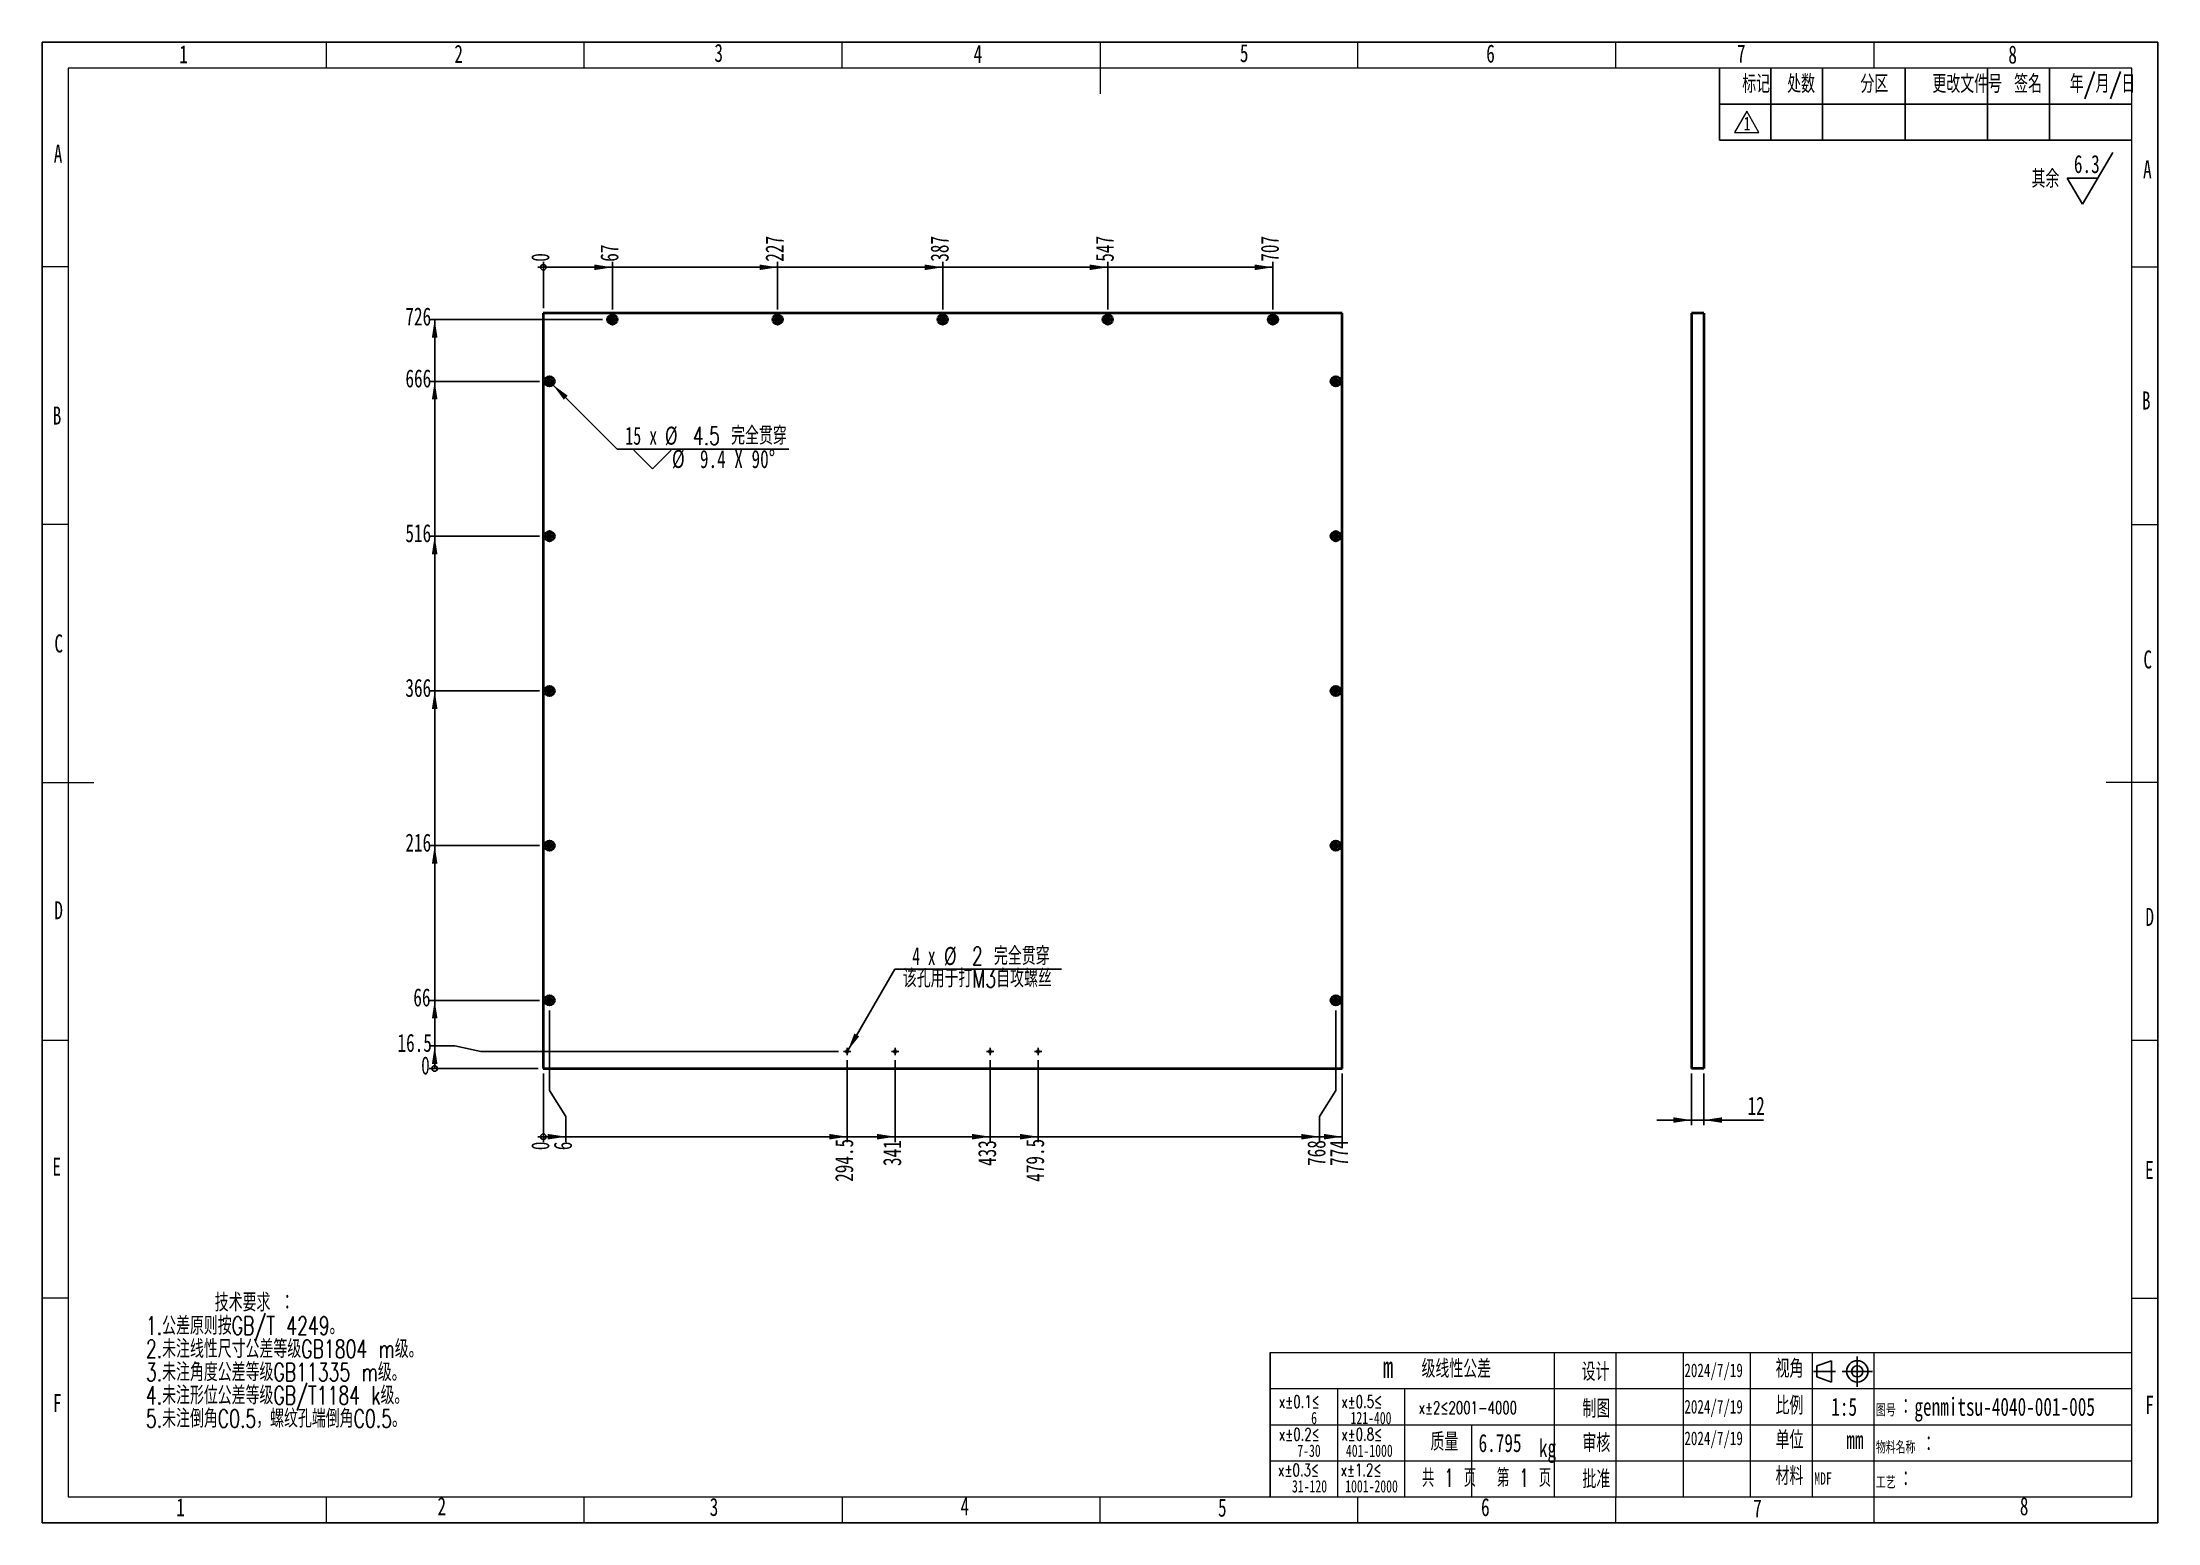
# Model space of a CAD drawing. Header units: millimetres. Extents: x 5 to 415, y 5 to 292.
import ezdxf

# ---------------------------------------------------------------- set-up
doc = ezdxf.new("R2010")
doc.units = ezdxf.units.MM
doc.layers.add('图框', color=7, linetype='Continuous')
doc.layers.add('细实线层', color=7, linetype='Continuous')
doc.styles.add('SLDTEXTSTYLE0', font='TXT', dxfattribs={"width": 0.7, "bigfont": 'bigfont'})
doc.styles.add('SLDTEXTSTYLE1', font='TXT', dxfattribs={"width": 0.7})
doc.styles.add('SLDTEXTSTYLE2', font='TXT', dxfattribs={"width": 0.62, "bigfont": 'bigfont'})
doc.styles.add('SLDTEXTSTYLE3', font='TXT', dxfattribs={"width": 0.65})
doc.styles.add('SLDTEXTSTYLE4', font='TXT', dxfattribs={"width": 0.633333})
doc.dimstyles.new('SLDDIMSTYLE0', dxfattribs={"dimtxt": 3.5, "dimasz": 0.358974, "dimexe": 0, "dimexo": 0.0625, "dimgap": 0.875, "dimtad": 0, "dimtih": 1, "dimtoh": 1, "dimdec": 0, "dimlfac": 5, "dimrnd": 1e-09, "dimdsep": 46, "dimtxsty": 'SLDTEXTSTYLE1', "dimblk1": 'ORIGIN', "dimblk2": 'ORIGIN', "dimsah": 1, "dimcen": 0.09, "dimadec": 0, "dimazin": 2, "dimtfac": 1, "dimtdec": 0, "dimtofl": 0, "dimtmove": 0, "dimatfit": 3, "dimldrblk": 'ORIGIN', "dimfxl": 0, "dimfrac": 2, "dimtolj": 1, "dimtzin": 12, "dimarcsym": 0})
doc.dimstyles.new('SLDDIMSTYLE1', dxfattribs={"dimtxt": 3.5, "dimasz": 3.5, "dimexe": 0, "dimexo": 0.0625, "dimgap": 0.875, "dimtad": 0, "dimtih": 1, "dimtoh": 1, "dimlfac": 5, "dimrnd": 1e-09, "dimzin": 12, "dimdsep": 46, "dimtxsty": 'SLDTEXTSTYLE1', "dimsah": 1, "dimcen": 0.09, "dimadec": 0, "dimazin": 3, "dimtfac": 1, "dimtofl": 0, "dimtmove": 0, "dimatfit": 3, "dimfxl": 0, "dimfrac": 2, "dimtolj": 1, "dimtzin": 12, "dimarcsym": 0})
doc.dimstyles.new('SLDDIMSTYLE2', dxfattribs={"dimtxt": 3.5, "dimasz": 3.5, "dimexe": 0, "dimexo": 0.0625, "dimgap": 0.875, "dimtad": 0, "dimtih": 1, "dimtoh": 1, "dimdec": 1, "dimlfac": 5, "dimrnd": 1e-09, "dimzin": 12, "dimdsep": 46, "dimtxsty": 'SLDTEXTSTYLE1', "dimblk1": 'NONE', "dimsah": 1, "dimcen": 0, "dimadec": 0, "dimazin": 3, "dimtfac": 1, "dimtmove": 0, "dimatfit": 3, "dimldrblk": 'NONE', "dimfxl": 0, "dimfrac": 2, "dimtolj": 1, "dimtzin": 12, "dimarcsym": 0})
doc.dimstyles.new('SLDDIMSTYLE3', dxfattribs={"dimtxt": 3.5, "dimasz": 3.5, "dimexe": 0, "dimexo": 0.0625, "dimgap": 0.875, "dimtad": 0, "dimtih": 1, "dimtoh": 1, "dimdec": 6, "dimlfac": 5, "dimrnd": 1e-09, "dimzin": 12, "dimdsep": 46, "dimtxsty": 'SLDTEXTSTYLE1', "dimblk1": 'NONE', "dimsah": 1, "dimcen": 0, "dimadec": 0, "dimazin": 3, "dimtfac": 1, "dimtmove": 0, "dimatfit": 3, "dimldrblk": 'NONE', "dimfxl": 0, "dimfrac": 2, "dimtolj": 1, "dimtzin": 12, "dimarcsym": 0})
doc.dimstyles.new('SLDDIMSTYLE4', dxfattribs={"dimtxt": 3.5, "dimasz": 3.5, "dimexe": 0, "dimexo": 0.0625, "dimgap": 0.875, "dimtad": 2, "dimlfac": 5, "dimrnd": 1e-09, "dimzin": 12, "dimdsep": 46, "dimtxsty": 'SLDTEXTSTYLE1', "dimsah": 1, "dimcen": 0.09, "dimadec": 0, "dimazin": 3, "dimtfac": 1, "dimtmove": 0, "dimatfit": 0, "dimfxl": 0, "dimfrac": 2, "dimtolj": 1, "dimtzin": 12, "dimarcsym": 0})

# ---------------------------------------------------------------- blocks, each defined once
blk = doc.blocks.new('块3')
at = {"color": 7, "linetype": 'Continuous', "lineweight": 18}
for p, q in [((212.27, 191.34), (209.89, 187.21)), ((214.65, 187.21), (212.27, 191.34)), ((209.89, 187.21), (214.65, 187.21))]:
    blk.add_line(p, q, dxfattribs=at)
blk = doc.blocks.new('SW_SFSYMBOL_0')
at = {"layer": '图框', "color": 0}
for p, q in [((1.65, -5), (7.55, 5)), ((1.65, -5), (-1.3, 0)), ((4.6, 0), (-1.3, 0))]:
    blk.add_line(p, q, dxfattribs=at)
at = {"layer": '图框', "color": 0, "insert": (0, 4.51), "char_height": 3.5, "attachment_point": 1, "style": 'SLDTEXTSTYLE1'}
blk.add_mtext('6.3', dxfattribs=at)
blk = doc.blocks.new('_Origin')
at = {"color": 0, "linetype": 'ByBlock', "lineweight": -2}
blk.add_line((0, 0), (-1, 0), dxfattribs=at)
blk.add_circle((0, 0), 0.5, dxfattribs=at)
blk = doc.blocks.new('_D')
at = {"layer": '图框'}
for p, q in [((102.11, 88.76), (102.11, 92.06)), ((102.11, 83.76), (102.11, 88.76)), ((102.11, 83.76), (102.11, 78.76))]:
    blk.add_line(p, q, dxfattribs=at)
at = {"layer": '图框', "xscale": 1.076923076923077, "yscale": 1.076923076923077}
blk.add_blockref('_Origin', (102.11, 79.83), dxfattribs=at)
at = {"layer": '图框', "insert": (99.76, 77.22), "char_height": 3.5, "attachment_point": 1, "rotation": 90, "style": 'SLDTEXTSTYLE1'}
blk.add_mtext('0', dxfattribs=at)
blk = doc.blocks.new('_D_1')
at = {"layer": '图框'}
for p, q in [((103.31, 88.76), (103.31, 104.31)), ((106.48, 83.76), (103.31, 88.76)), ((106.48, 83.76), (106.48, 78.76)), ((102.11, 79.83), (106.48, 79.83))]:
    blk.add_line(p, q, dxfattribs=at)
blk.add_solid([(106.48, 79.83), (102.98, 80.37), (102.98, 79.29)], dxfattribs=at)
at = {"layer": '图框', "insert": (104.14, 77.22), "char_height": 3.5, "attachment_point": 1, "rotation": 90, "style": 'SLDTEXTSTYLE1'}
blk.add_mtext('6', dxfattribs=at)
blk = doc.blocks.new('_D_2')
at = {"layer": '图框'}
for p, q in [((161.01, 94.66), (161.01, 78.76)), ((106.48, 79.83), (161.01, 79.83))]:
    blk.add_line(p, q, dxfattribs=at)
blk.add_solid([(161.01, 79.83), (157.51, 80.37), (157.51, 79.29)], dxfattribs=at)
at = {"layer": '图框', "insert": (158.66, 71.08), "char_height": 3.5, "attachment_point": 1, "rotation": 90, "style": 'SLDTEXTSTYLE1'}
blk.add_mtext('294.5', dxfattribs=at)
blk = doc.blocks.new('_D_3')
at = {"layer": '图框'}
for p, q in [((170.31, 94.66), (170.31, 78.76)), ((161.01, 79.83), (170.31, 79.83))]:
    blk.add_line(p, q, dxfattribs=at)
blk.add_solid([(170.31, 79.83), (166.81, 80.37), (166.81, 79.29)], dxfattribs=at)
at = {"layer": '图框', "insert": (167.96, 74.15), "char_height": 3.5, "attachment_point": 1, "rotation": 90, "style": 'SLDTEXTSTYLE1'}
blk.add_mtext('341', dxfattribs=at)
blk = doc.blocks.new('_D_4')
at = {"layer": '图框'}
for p, q in [((188.71, 94.66), (188.71, 78.76)), ((170.31, 79.83), (188.71, 79.83))]:
    blk.add_line(p, q, dxfattribs=at)
blk.add_solid([(188.71, 79.83), (185.21, 80.37), (185.21, 79.29)], dxfattribs=at)
at = {"layer": '图框', "insert": (186.36, 74.15), "char_height": 3.5, "attachment_point": 1, "rotation": 90, "style": 'SLDTEXTSTYLE1'}
blk.add_mtext('433', dxfattribs=at)
blk = doc.blocks.new('_D_5')
at = {"layer": '图框'}
for p, q in [((198.01, 94.66), (198.01, 78.76)), ((188.71, 79.83), (198.01, 79.83))]:
    blk.add_line(p, q, dxfattribs=at)
blk.add_solid([(198.01, 79.83), (194.51, 80.37), (194.51, 79.29)], dxfattribs=at)
at = {"layer": '图框', "insert": (195.66, 71.09), "char_height": 3.5, "attachment_point": 1, "rotation": 90, "style": 'SLDTEXTSTYLE1'}
blk.add_mtext('479.5', dxfattribs=at)
blk = doc.blocks.new('_D_6')
at = {"layer": '图框'}
for p, q in [((255.71, 88.76), (255.71, 104.31)), ((252.53, 83.76), (255.71, 88.76)), ((252.53, 83.76), (252.53, 78.76)), ((198.01, 79.83), (252.53, 79.83))]:
    blk.add_line(p, q, dxfattribs=at)
blk.add_solid([(252.53, 79.83), (249.03, 80.37), (249.03, 79.29)], dxfattribs=at)
at = {"layer": '图框', "insert": (250.19, 74.16), "char_height": 3.5, "attachment_point": 1, "rotation": 90, "style": 'SLDTEXTSTYLE1'}
blk.add_mtext('768', dxfattribs=at)
blk = doc.blocks.new('_D_7')
at = {"layer": '图框'}
for p, q in [((256.91, 92.06), (256.91, 78.76)), ((252.53, 79.83), (256.91, 79.83))]:
    blk.add_line(p, q, dxfattribs=at)
blk.add_solid([(256.91, 79.83), (253.41, 80.37), (253.41, 79.29)], dxfattribs=at)
at = {"layer": '图框', "insert": (254.56, 74.16), "char_height": 3.5, "attachment_point": 1, "rotation": 90, "style": 'SLDTEXTSTYLE1'}
blk.add_mtext('774', dxfattribs=at)
blk = doc.blocks.new('_D_8')
at = {"layer": '图框'}
blk.add_line((102.11, 240.46), (102.11, 249.46), dxfattribs=at)
at = {"layer": '图框', "xscale": 1.076923076923077, "yscale": 1.076923076923077}
blk.add_blockref('_Origin', (102.11, 248.38), dxfattribs=at)
at = {"layer": '图框', "insert": (99.76, 249.46), "char_height": 3.5, "attachment_point": 1, "rotation": 90, "style": 'SLDTEXTSTYLE1'}
blk.add_mtext('0', dxfattribs=at)
blk = doc.blocks.new('_D_9')
at = {"layer": '图框'}
for p, q in [((102.11, 248.38), (115.51, 248.38)), ((115.51, 240.21), (115.51, 249.46))]:
    blk.add_line(p, q, dxfattribs=at)
blk.add_solid([(115.51, 248.38), (112.01, 248.92), (112.01, 247.84)], dxfattribs=at)
at = {"layer": '图框', "insert": (113.16, 249.46), "char_height": 3.5, "attachment_point": 1, "rotation": 90, "style": 'SLDTEXTSTYLE1'}
blk.add_mtext('67', dxfattribs=at)
blk = doc.blocks.new('_D_10')
at = {"layer": '图框'}
for p, q in [((115.51, 248.38), (147.51, 248.38)), ((147.51, 240.21), (147.51, 249.46))]:
    blk.add_line(p, q, dxfattribs=at)
blk.add_solid([(147.51, 248.38), (144.01, 248.92), (144.01, 247.84)], dxfattribs=at)
at = {"layer": '图框', "insert": (145.16, 249.46), "char_height": 3.5, "attachment_point": 1, "rotation": 90, "style": 'SLDTEXTSTYLE1'}
blk.add_mtext('227', dxfattribs=at)
blk = doc.blocks.new('_D_11')
at = {"layer": '图框'}
for p, q in [((147.51, 248.38), (179.51, 248.38)), ((179.51, 240.21), (179.51, 249.46))]:
    blk.add_line(p, q, dxfattribs=at)
blk.add_solid([(179.51, 248.38), (176.01, 248.92), (176.01, 247.84)], dxfattribs=at)
at = {"layer": '图框', "insert": (177.16, 249.46), "char_height": 3.5, "attachment_point": 1, "rotation": 90, "style": 'SLDTEXTSTYLE1'}
blk.add_mtext('387', dxfattribs=at)
blk = doc.blocks.new('_D_12')
at = {"layer": '图框'}
for p, q in [((179.51, 248.38), (211.51, 248.38)), ((211.51, 240.21), (211.51, 249.46))]:
    blk.add_line(p, q, dxfattribs=at)
blk.add_solid([(211.51, 248.38), (208.01, 248.92), (208.01, 247.84)], dxfattribs=at)
at = {"layer": '图框', "insert": (209.16, 249.46), "char_height": 3.5, "attachment_point": 1, "rotation": 90, "style": 'SLDTEXTSTYLE1'}
blk.add_mtext('547', dxfattribs=at)
blk = doc.blocks.new('_D_13')
at = {"layer": '图框'}
for p, q in [((211.51, 248.38), (243.51, 248.38)), ((243.51, 240.21), (243.51, 249.46))]:
    blk.add_line(p, q, dxfattribs=at)
blk.add_solid([(243.51, 248.38), (240.01, 248.92), (240.01, 247.84)], dxfattribs=at)
at = {"layer": '图框', "insert": (241.16, 249.46), "char_height": 3.5, "attachment_point": 1, "rotation": 90, "style": 'SLDTEXTSTYLE1'}
blk.add_mtext('707', dxfattribs=at)
blk = doc.blocks.new('_D_14')
at = {"layer": '图框'}
for p, q in [((84.97, 93.06), (79.97, 93.06)), ((84.97, 93.06), (89.97, 93.06)), ((89.97, 93.06), (101.11, 93.06))]:
    blk.add_line(p, q, dxfattribs=at)
at = {"layer": '图框', "xscale": 1.076923076923077, "yscale": 1.076923076923077}
blk.add_blockref('_Origin', (81.05, 93.06), dxfattribs=at)
at = {"layer": '图框', "insert": (78.43, 95.4), "char_height": 3.5, "attachment_point": 1, "style": 'SLDTEXTSTYLE1'}
blk.add_mtext('0', dxfattribs=at)
blk = doc.blocks.new('_D_15')
at = {"layer": '图框'}
for p, q in [((84.97, 97.43), (79.97, 97.43)), ((81.05, 93.06), (81.05, 97.43)), ((84.97, 97.43), (89.97, 96.36)), ((89.97, 96.36), (159.31, 96.36))]:
    blk.add_line(p, q, dxfattribs=at)
blk.add_solid([(81.05, 97.43), (80.51, 93.93), (81.59, 93.93)], dxfattribs=at)
at = {"layer": '图框', "insert": (73.84, 99.78), "char_height": 3.5, "attachment_point": 1, "style": 'SLDTEXTSTYLE1'}
blk.add_mtext('16.5', dxfattribs=at)
blk = doc.blocks.new('_D_16')
at = {"layer": '图框'}
for p, q in [((101.36, 106.26), (79.97, 106.26)), ((81.05, 97.43), (81.05, 106.26))]:
    blk.add_line(p, q, dxfattribs=at)
blk.add_solid([(81.05, 106.26), (80.51, 102.76), (81.59, 102.76)], dxfattribs=at)
at = {"layer": '图框', "insert": (76.91, 108.6), "char_height": 3.5, "attachment_point": 1, "style": 'SLDTEXTSTYLE1'}
blk.add_mtext('66', dxfattribs=at)
blk = doc.blocks.new('_D_17')
at = {"layer": '图框'}
for p, q in [((101.36, 136.26), (79.97, 136.26)), ((81.05, 106.26), (81.05, 136.26))]:
    blk.add_line(p, q, dxfattribs=at)
blk.add_solid([(81.05, 136.26), (80.51, 132.76), (81.59, 132.76)], dxfattribs=at)
at = {"layer": '图框', "insert": (75.37, 138.6), "char_height": 3.5, "attachment_point": 1, "style": 'SLDTEXTSTYLE1'}
blk.add_mtext('216', dxfattribs=at)
blk = doc.blocks.new('_D_18')
at = {"layer": '图框'}
for p, q in [((101.36, 166.26), (79.97, 166.26)), ((81.05, 136.26), (81.05, 166.26))]:
    blk.add_line(p, q, dxfattribs=at)
blk.add_solid([(81.05, 166.26), (80.51, 162.76), (81.59, 162.76)], dxfattribs=at)
at = {"layer": '图框', "insert": (75.37, 168.6), "char_height": 3.5, "attachment_point": 1, "style": 'SLDTEXTSTYLE1'}
blk.add_mtext('366', dxfattribs=at)
blk = doc.blocks.new('_D_19')
at = {"layer": '图框'}
for p, q in [((101.36, 196.26), (79.97, 196.26)), ((81.05, 166.26), (81.05, 196.26))]:
    blk.add_line(p, q, dxfattribs=at)
blk.add_solid([(81.05, 196.26), (80.51, 192.76), (81.59, 192.76)], dxfattribs=at)
at = {"layer": '图框', "insert": (75.37, 198.6), "char_height": 3.5, "attachment_point": 1, "style": 'SLDTEXTSTYLE1'}
blk.add_mtext('516', dxfattribs=at)
blk = doc.blocks.new('_D_20')
at = {"layer": '图框'}
for p, q in [((101.36, 226.26), (79.97, 226.26)), ((81.05, 196.26), (81.05, 226.26))]:
    blk.add_line(p, q, dxfattribs=at)
blk.add_solid([(81.05, 226.26), (80.51, 222.76), (81.59, 222.76)], dxfattribs=at)
at = {"layer": '图框', "insert": (75.38, 228.6), "char_height": 3.5, "attachment_point": 1, "style": 'SLDTEXTSTYLE1'}
blk.add_mtext('666', dxfattribs=at)
blk = doc.blocks.new('_D_21')
at = {"layer": '图框'}
for p, q in [((113.56, 238.26), (79.97, 238.26)), ((81.05, 226.26), (81.05, 238.26))]:
    blk.add_line(p, q, dxfattribs=at)
blk.add_solid([(81.05, 238.26), (80.51, 234.76), (81.59, 234.76)], dxfattribs=at)
at = {"layer": '图框', "insert": (75.37, 240.6), "char_height": 3.5, "attachment_point": 1, "style": 'SLDTEXTSTYLE1'}
blk.add_mtext('726', dxfattribs=at)
blk = doc.blocks.new('SW_SYMBOL_HOLE_SINK')
at = {"layer": '图框', "color": 0}
for p, q in [((0, 875), (800, 75)), ((800, 75), (1600, 875))]:
    blk.add_line(p, q, dxfattribs=at)
blk = doc.blocks.new('_D_22')
at = {"layer": '图框'}
for p, q in [((102.64, 226.92), (103.97, 225.59)), ((103.97, 225.59), (116.4, 213.15)), ((116.4, 213.15), (149.68, 213.15))]:
    blk.add_line(p, q, dxfattribs=at)
blk.add_solid([(103.97, 225.59), (106.07, 222.73), (106.83, 223.5)], dxfattribs=at)
at = {"layer": '图框', "xscale": 0.004511737089201878, "yscale": 0.004511737089201878, "zscale": 0.004511737089201878}
blk.add_blockref('SW_SYMBOL_HOLE_SINK', (119.67, 208.97), dxfattribs=at)
at = {"layer": '图框', "char_height": 3.5, "attachment_point": 1}
for s, insert, style in [('15 x', (117.99, 217.48), 'SLDTEXTSTYLE3'), ('%%c', (125.66, 217.49), 'SLDTEXTSTYLE1'), ('4.5 完全贯穿', (131.08, 217.48), 'SLDTEXTSTYLE0'), ('%%c', (127.04, 212.98), 'SLDTEXTSTYLE1'), ('9.4 X 90°', (132.46, 212.96), 'SLDTEXTSTYLE1')]:
    blk.add_mtext(s, dxfattribs=dict(at, insert=insert, style=style))
blk = doc.blocks.new('_None')
blk = doc.blocks.new('_D_23')
at = {"layer": '图框'}
for p, q in [((161.11, 96.53), (170.21, 112.28)), ((170.21, 112.28), (202.52, 112.28)), ((160.91, 96.18), (161.11, 96.53))]:
    blk.add_line(p, q, dxfattribs=at)
blk.add_solid([(161.11, 96.53), (163.33, 99.29), (162.39, 99.83)], dxfattribs=at)
at = {"layer": '图框', "char_height": 3.5, "attachment_point": 1}
for s, insert, style in [('4 x', (173.61, 116.61), 'SLDTEXTSTYLE4'), ('%%c', (179.74, 116.62), 'SLDTEXTSTYLE1'), ('2 完全贯穿', (185.17, 116.61), 'SLDTEXTSTYLE0'), ('该孔用于打M3自攻螺丝', (171.79, 112.28), 'SLDTEXTSTYLE0')]:
    blk.add_mtext(s, dxfattribs=dict(at, insert=insert, style=style))
blk = doc.blocks.new('SW_CENTERMARKSYMBOL_0')
at = {"layer": '图框', "color": 0}
for p, q in [((-0.5, 0), (-0.95, 0)), ((0, 0), (-0.5, 0)), ((0, 0.5), (0, 0.95)), ((0, 0), (0, 0.5)), ((0, 0), (0, -0.5)), ((0, 0), (0.5, 0)), ((0.5, 0), (0.95, 0)), ((0, -0.5), (0, -0.95))]:
    blk.add_line(p, q, dxfattribs=at)
blk = doc.blocks.new('SW_CENTERMARKSYMBOL_1')
at = {"layer": '图框', "color": 0}
for p, q in [((-0.5, 0), (-0.95, 0)), ((0, 0), (-0.5, 0)), ((0, 0.5), (0, 0.95)), ((0, 0), (0, 0.5)), ((0, 0), (0, -0.5)), ((0, 0), (0.5, 0)), ((0.5, 0), (0.95, 0)), ((0, -0.5), (0, -0.95))]:
    blk.add_line(p, q, dxfattribs=at)
blk = doc.blocks.new('SW_CENTERMARKSYMBOL_2')
at = {"layer": '图框', "color": 0}
for p, q in [((-0.5, 0), (-0.95, 0)), ((0, 0), (-0.5, 0)), ((0, 0.5), (0, 0.95)), ((0, 0), (0, 0.5)), ((0, 0), (0, -0.5)), ((0, 0), (0.5, 0)), ((0.5, 0), (0.95, 0)), ((0, -0.5), (0, -0.95))]:
    blk.add_line(p, q, dxfattribs=at)
blk = doc.blocks.new('SW_CENTERMARKSYMBOL_3')
at = {"layer": '图框', "color": 0}
for p, q in [((-0.5, 0), (-0.95, 0)), ((0, 0), (-0.5, 0)), ((0, 0.5), (0, 0.95)), ((0, 0), (0, 0.5)), ((0, 0), (0, -0.5)), ((0, 0), (0.5, 0)), ((0.5, 0), (0.95, 0)), ((0, -0.5), (0, -0.95))]:
    blk.add_line(p, q, dxfattribs=at)
blk = doc.blocks.new('SW_CENTERMARKSYMBOL_4')
at = {"layer": '图框', "color": 0}
for p, q in [((-0.5, 0), (-0.95, 0)), ((0, 0), (-0.5, 0)), ((0, 0.5), (0, 0.95)), ((0, 0), (0, 0.5)), ((0, 0), (0, -0.5)), ((0, 0), (0.5, 0)), ((0.5, 0), (0.95, 0)), ((0, -0.5), (0, -0.95))]:
    blk.add_line(p, q, dxfattribs=at)
blk = doc.blocks.new('SW_CENTERMARKSYMBOL_5')
at = {"layer": '图框', "color": 0}
for p, q in [((-0.5, 0), (-0.95, 0)), ((0, 0), (-0.5, 0)), ((0, 0.5), (0, 0.95)), ((0, 0), (0, 0.5)), ((0, 0), (0, -0.5)), ((0, 0), (0.5, 0)), ((0.5, 0), (0.95, 0)), ((0, -0.5), (0, -0.95))]:
    blk.add_line(p, q, dxfattribs=at)
blk = doc.blocks.new('SW_CENTERMARKSYMBOL_6')
at = {"layer": '图框', "color": 0}
for p, q in [((-0.5, 0), (-0.95, 0)), ((0, 0), (-0.5, 0)), ((0, 0.5), (0, 0.95)), ((0, 0), (0, 0.5)), ((0, 0), (0, -0.5)), ((0, 0), (0.5, 0)), ((0.5, 0), (0.95, 0)), ((0, -0.5), (0, -0.95))]:
    blk.add_line(p, q, dxfattribs=at)
blk = doc.blocks.new('SW_CENTERMARKSYMBOL_7')
at = {"layer": '图框', "color": 0}
for p, q in [((-0.5, 0), (-0.95, 0)), ((0, 0), (-0.5, 0)), ((0, 0.5), (0, 0.95)), ((0, 0), (0, 0.5)), ((0, 0), (0, -0.5)), ((0, 0), (0.5, 0)), ((0.5, 0), (0.95, 0)), ((0, -0.5), (0, -0.95))]:
    blk.add_line(p, q, dxfattribs=at)
blk = doc.blocks.new('SW_CENTERMARKSYMBOL_8')
at = {"layer": '图框', "color": 0}
for p, q in [((-0.5, 0), (-0.95, 0)), ((0, 0), (-0.5, 0)), ((0, 0.5), (0, 0.95)), ((0, 0), (0, 0.5)), ((0, 0), (0, -0.5)), ((0, 0), (0.5, 0)), ((0.5, 0), (0.95, 0)), ((0, -0.5), (0, -0.95))]:
    blk.add_line(p, q, dxfattribs=at)
blk = doc.blocks.new('SW_CENTERMARKSYMBOL_9')
at = {"layer": '图框', "color": 0}
for p, q in [((-0.5, 0), (-0.95, 0)), ((0, 0), (-0.5, 0)), ((0, 0.5), (0, 0.95)), ((0, 0), (0, 0.5)), ((0, 0), (0, -0.5)), ((0, 0), (0.5, 0)), ((0.5, 0), (0.95, 0)), ((0, -0.5), (0, -0.95))]:
    blk.add_line(p, q, dxfattribs=at)
blk = doc.blocks.new('SW_CENTERMARKSYMBOL_10')
at = {"layer": '图框', "color": 0}
for p, q in [((-0.5, 0), (-0.95, 0)), ((0, 0), (-0.5, 0)), ((0, 0.5), (0, 0.95)), ((0, 0), (0, 0.5)), ((0, 0), (0, -0.5)), ((0, 0), (0.5, 0)), ((0.5, 0), (0.95, 0)), ((0, -0.5), (0, -0.95))]:
    blk.add_line(p, q, dxfattribs=at)
blk = doc.blocks.new('SW_CENTERMARKSYMBOL_11')
at = {"layer": '图框', "color": 0}
for p, q in [((-0.5, 0), (-0.95, 0)), ((0, 0), (-0.5, 0)), ((0, 0.5), (0, 0.95)), ((0, 0), (0, 0.5)), ((0, 0), (0, -0.5)), ((0, 0), (0.5, 0)), ((0.5, 0), (0.95, 0)), ((0, -0.5), (0, -0.95))]:
    blk.add_line(p, q, dxfattribs=at)
blk = doc.blocks.new('SW_CENTERMARKSYMBOL_12')
at = {"layer": '图框', "color": 0}
for p, q in [((-0.5, 0), (-0.95, 0)), ((0, 0), (-0.5, 0)), ((0, 0.5), (0, 0.95)), ((0, 0), (0, 0.5)), ((0, 0), (0, -0.5)), ((0, 0), (0.5, 0)), ((0.5, 0), (0.95, 0)), ((0, -0.5), (0, -0.95))]:
    blk.add_line(p, q, dxfattribs=at)
blk = doc.blocks.new('SW_CENTERMARKSYMBOL_13')
at = {"layer": '图框', "color": 0}
for p, q in [((-0.5, 0), (-0.95, 0)), ((0, 0), (-0.5, 0)), ((0, 0.5), (0, 0.95)), ((0, 0), (0, 0.5)), ((0, 0), (0, -0.5)), ((0, 0), (0.5, 0)), ((0.5, 0), (0.95, 0)), ((0, -0.5), (0, -0.95))]:
    blk.add_line(p, q, dxfattribs=at)
blk = doc.blocks.new('SW_CENTERMARKSYMBOL_14')
at = {"layer": '图框', "color": 0}
for p, q in [((-0.5, 0), (-0.95, 0)), ((0, 0), (-0.5, 0)), ((0, 0.5), (0, 0.95)), ((0, 0), (0, 0.5)), ((0, 0), (0, -0.5)), ((0, 0), (0.5, 0)), ((0.5, 0), (0.95, 0)), ((0, -0.5), (0, -0.95))]:
    blk.add_line(p, q, dxfattribs=at)
blk = doc.blocks.new('SW_CENTERMARKSYMBOL_15')
at = {"layer": '图框', "color": 0}
for p, q in [((-0.5, 0), (-0.7, 0)), ((0, 0), (-0.5, 0)), ((0, 0.5), (0, 0.7)), ((0, 0), (0, 0.5)), ((0, 0), (0, -0.5)), ((0, 0), (0.5, 0)), ((0.5, 0), (0.7, 0)), ((0, -0.5), (0, -0.7))]:
    blk.add_line(p, q, dxfattribs=at)
blk = doc.blocks.new('SW_CENTERMARKSYMBOL_16')
at = {"layer": '图框', "color": 0}
for p, q in [((-0.5, 0), (-0.7, 0)), ((0, 0), (-0.5, 0)), ((0, 0.5), (0, 0.7)), ((0, 0), (0, 0.5)), ((0, 0), (0, -0.5)), ((0, 0), (0.5, 0)), ((0.5, 0), (0.7, 0)), ((0, -0.5), (0, -0.7))]:
    blk.add_line(p, q, dxfattribs=at)
blk = doc.blocks.new('SW_CENTERMARKSYMBOL_17')
at = {"layer": '图框', "color": 0}
for p, q in [((-0.5, 0), (-0.7, 0)), ((0, 0), (-0.5, 0)), ((0, 0.5), (0, 0.7)), ((0, 0), (0, 0.5)), ((0, 0), (0, -0.5)), ((0, 0), (0.5, 0)), ((0.5, 0), (0.7, 0)), ((0, -0.5), (0, -0.7))]:
    blk.add_line(p, q, dxfattribs=at)
blk = doc.blocks.new('SW_CENTERMARKSYMBOL_18')
at = {"layer": '图框', "color": 0}
for p, q in [((-0.5, 0), (-0.7, 0)), ((0, 0), (-0.5, 0)), ((0, 0.5), (0, 0.7)), ((0, 0), (0, 0.5)), ((0, 0), (0, -0.5)), ((0, 0), (0.5, 0)), ((0.5, 0), (0.7, 0)), ((0, -0.5), (0, -0.7))]:
    blk.add_line(p, q, dxfattribs=at)
blk = doc.blocks.new('_D_24')
at = {"layer": '图框'}
for p, q in [((324.65, 92.06), (324.65, 82.06)), ((327.05, 92.06), (327.05, 82.06)), ((324.65, 83.06), (317.92, 83.06)), ((324.65, 83.06), (327.05, 83.06)), ((327.05, 83.06), (338.59, 83.06))]:
    blk.add_line(p, q, dxfattribs=at)
for points in [[(324.65, 83.06), (321.15, 83.59), (321.15, 82.52)], [(327.05, 83.06), (330.55, 82.52), (330.55, 83.59)]]:
    blk.add_solid(points, dxfattribs=at)
at = {"layer": '图框', "insert": (335.51, 87.57), "char_height": 3.5, "attachment_point": 1, "style": 'SLDTEXTSTYLE1'}
blk.add_mtext('12', dxfattribs=at)

msp = doc.modelspace()

# ---------------------------------------------------------------- linework, layer by layer
at = {"color": 7, "linetype": 'Continuous', "lineweight": 25}
for p, q in [((415.00342167, 291.99941209), (5, 291.99941209)), ((5, 291.99941209), (5, 5)), ((415.00342167, 5), (415.00342167, 291.99941209)), ((243.00342167, 38), (243.00342167, 10)), ((5, 5), (415.00342167, 5))]:
    msp.add_line(p, q, dxfattribs=at)
at = {"color": 7, "linetype": 'Continuous', "lineweight": 18}
for p, q in [((60.00342167, 291.99941209), (60.00342167, 286.99941209)), ((110.00342167, 286.99941209), (110.00342167, 291.99941209)), ((160.00342167, 286.99941209), (160.00342167, 291.99941209)), ((210.00342167, 291.99941209), (210.00342167, 281.99941209)), ((260.00342167, 286.99941209), (260.00342167, 291.99941209)), ((310.00342167, 286.99941209), (310.00342167, 291.99941209)), ((360.00342167, 291.99941209), (360.00342167, 286.99941209)), ((410.00342167, 286.99941209), (10, 286.99941209)), ((10, 286.99941209), (10, 10)), ((410.00342167, 10), (410.00342167, 286.99941209)), ((10, 248.5), (5, 248.5)), ((410.00342167, 248.5), (415.00342167, 248.5)), ((10, 198.5), (5, 198.5)), ((410.00342167, 198.5), (415.00342167, 198.5)), ((5, 148.5), (15, 148.5)), ((415.00342167, 148.5), (405.00342167, 148.5)), ((10, 98.5), (5, 98.5)), ((415.00342167, 98.5), (410.00342167, 98.5)), ((10, 48.5), (5, 48.5)), ((410.00342167, 48.5), (415.00342167, 48.5)), ((243.00342167, 38), (410.00342167, 38)), ((298.00342167, 38), (298.00342167, 10)), ((310.00342167, 38), (310.00342167, 10)), ((323.00342167, 38), (323.00342167, 10)), ((336.00342167, 38), (336.00342167, 10)), ((348.00342167, 38), (348.00342167, 10)), ((360.00342167, 38), (360.00342167, 10)), ((243.00342167, 31), (410.00342167, 31)), ((256.00342167, 31), (256.00342167, 10)), ((269.00342167, 31), (269.00342167, 10)), ((243.00342167, 24), (410.00342167, 24)), ((282.00342167, 24), (282.00342167, 10)), ((243.00342167, 17), (410.00342167, 17)), ((10, 10), (410.00342167, 10)), ((60.00342167, 10), (60.00342167, 5)), ((110.00342167, 5), (110.00342167, 10)), ((160.00342167, 10), (160.00342167, 5)), ((210.00342167, 5), (210.00342167, 10)), ((260.00342167, 5), (260.00342167, 10)), ((310.00342167, 5), (310.00342167, 10)), ((360.00342167, 10), (360.00342167, 5))]:
    msp.add_line(p, q, dxfattribs=at)
at = {"color": 7, "linetype": 'Continuous', "lineweight": 35}
for p, q in [((102.10844579, 239.45586581), (102.10844579, 93.05586581)), ((256.90844579, 239.45586581), (102.10844579, 239.45586581)), ((256.90844579, 93.05586581), (256.90844579, 239.45586581)), ((327.0493008, 239.45586581), (324.6493008, 239.45586581)), ((324.6493008, 239.45586581), (324.6493008, 93.05586581)), ((327.0493008, 239.45586581), (327.0493008, 93.05586581)), ((102.10844579, 93.05586581), (256.90844579, 93.05586581)), ((327.0493008, 93.05586581), (324.6493008, 93.05586581))]:
    msp.add_line(p, q, dxfattribs=at)
for centre, radius in [((115.50844579, 238.25586581), 0.94), ((115.50844579, 238.25586581), 0.45), ((147.50844579, 238.25586581), 0.94), ((147.50844579, 238.25586581), 0.45), ((179.50844579, 238.25586581), 0.94), ((179.50844579, 238.25586581), 0.45), ((211.50844579, 238.25586581), 0.94), ((211.50844579, 238.25586581), 0.45), ((243.50844579, 238.25586581), 0.94), ((243.50844579, 238.25586581), 0.45), ((103.30844579, 226.25586581), 0.94), ((103.30844579, 226.25586581), 0.45), ((255.70844579, 226.25586581), 0.94), ((255.70844579, 226.25586581), 0.45), ((103.30844579, 196.25586581), 0.94), ((255.70844579, 196.25586581), 0.94), ((103.30844579, 196.25586581), 0.45), ((255.70844579, 196.25586581), 0.45), ((103.30844579, 166.25586581), 0.94), ((103.30844579, 166.25586581), 0.45), ((255.70844579, 166.25586581), 0.94), ((255.70844579, 166.25586581), 0.45), ((103.30844579, 136.25586581), 0.94), ((103.30844579, 136.25586581), 0.45), ((255.70844579, 136.25586581), 0.94), ((255.70844579, 136.25586581), 0.45), ((103.30844579, 106.25586581), 0.94), ((103.30844579, 106.25586581), 0.45), ((255.70844579, 106.25586581), 0.94), ((255.70844579, 106.25586581), 0.45), ((161.00844579, 96.35586581), 0.2), ((170.30844579, 96.35586581), 0.2), ((188.70844579, 96.35586581), 0.2), ((198.00844579, 96.35586581), 0.2)]:
    msp.add_circle(centre, radius, dxfattribs=at)
at = {"layer": '图框'}
for p, q in [((330.04473684, 286.99941209), (330.04473684, 272.99941209)), ((340.04473684, 286.99941209), (340.04473684, 272.99941209)), ((350.04473684, 286.99941209), (350.04473684, 272.99941209)), ((366.04473684, 286.99941209), (366.04473684, 272.99941209)), ((382.04473684, 286.99941209), (382.04473684, 272.99941209)), ((394.04473684, 286.99941209), (394.04473684, 272.99941209)), ((330.04473684, 279.99941209), (410.04473684, 279.99941209)), ((330.04473684, 272.99941209), (410.04473684, 272.99941209))]:
    msp.add_line(p, q, dxfattribs=at)
at = {"layer": '细实线层'}
for p, q in [((356.77169772, 31.32499955), (356.77169772, 37.19282057)), ((348.31560258, 34.33695571), (352.58809856, 34.33695571)), ((348.90858268, 35.42571133), (351.77050719, 36.39963149)), ((348.90858268, 33.24820009), (348.90858268, 35.42571133)), ((348.90858268, 33.24820009), (351.77050719, 32.27427993)), ((351.77050719, 32.27427993), (351.77050719, 36.39963149)), ((353.83966825, 34.33695571), (359.74068635, 34.33695571))]:
    msp.add_line(p, q, dxfattribs=at)
for radius in [2.06267578, 1.08875562]:
    msp.add_circle((356.77169772, 34.33695571), radius, dxfattribs=at)

# ---------------------------------------------------------------- block references
at = {"layer": '图框'}
for name, p in [('块3', (123.06957041, 87.29847791)), ('SW_SFSYMBOL_0', (398.76430217, 265.64067765)), ('SW_CENTERMARKSYMBOL_14', (115.50844579, 238.25586581)), ('SW_CENTERMARKSYMBOL_13', (147.50844579, 238.25586581)), ('SW_CENTERMARKSYMBOL_12', (179.50844579, 238.25586581)), ('SW_CENTERMARKSYMBOL_11', (211.50844579, 238.25586581)), ('SW_CENTERMARKSYMBOL_10', (243.50844579, 238.25586581)), ('SW_CENTERMARKSYMBOL_6', (103.30844579, 226.25586581)), ('SW_CENTERMARKSYMBOL_3', (255.70844579, 226.25586581)), ('SW_CENTERMARKSYMBOL_7', (103.30844579, 196.25586581)), ('SW_CENTERMARKSYMBOL_2', (255.70844579, 196.25586581)), ('SW_CENTERMARKSYMBOL_5', (103.30844579, 166.25586581)), ('SW_CENTERMARKSYMBOL_4', (255.70844579, 166.25586581)), ('SW_CENTERMARKSYMBOL_8', (103.30844579, 136.25586581)), ('SW_CENTERMARKSYMBOL_1', (255.70844579, 136.25586581)), ('SW_CENTERMARKSYMBOL_9', (103.30844579, 106.25586581)), ('SW_CENTERMARKSYMBOL_0', (255.70844579, 106.25586581)), ('SW_CENTERMARKSYMBOL_15', (161.00844579, 96.35586581)), ('SW_CENTERMARKSYMBOL_16', (170.30844579, 96.35586581)), ('SW_CENTERMARKSYMBOL_18', (188.70844579, 96.35586581)), ('SW_CENTERMARKSYMBOL_17', (198.00844579, 96.35586581))]:
    msp.add_blockref(name, p, dxfattribs=at)

# ---------------------------------------------------------------- texts
at = {"color": 7, "linetype": 'Continuous', "lineweight": 0, "char_height": 3.5, "attachment_point": 2, "style": 'SLDTEXTSTYLE1'}
for s, insert in [('1', (32.37136082, 291.41746558)), ('2', (85.70006126, 291.50641315)), ('3', (136.09898954, 291.69388951)), ('4', (186.34085792, 291.49074513)), ('5', (237.94156828, 291.66527917)), ('6', (285.698143, 291.57337828)), ('7', (334.27938871, 291.54626926)), ('8', (386.88820125, 291.37465137)), ('A', (8.04869745, 272.13887808)), ('A', (413.00243848, 269.14405299)), ('B', (412.78213578, 224.30769267)), ('B', (7.85259297, 221.38866943)), ('C', (8.17062748, 177.20770733)), ('C', (413.06705296, 174.10495768)), ('D', (8.16179489, 125.48153988)), ('D', (413.4656211, 124.20085006)), ('E', (7.79207088, 75.77244699)), ('E', (413.39296684, 75.12590188)), ('F', (7.89440611, 29.95975115)), ('F', (413.44570786, 29.59744518)), ('1', (31.80853635, 9.74894745)), ('2', (82.41856602, 9.94497554)), ('3', (135.18677405, 9.8068326)), ('4', (183.80152191, 9.92375314)), ('5', (233.70872562, 9.67547919)), ('6', (284.68803979, 9.77243439)), ('7', (337.43623671, 9.51553396)), ('8', (389.11769108, 9.94081954))]:
    msp.add_mtext(s, dxfattribs=dict(at, insert=insert))
at = {"layer": '图框'}
for s, insert, char_height, attachment_point, style in [('标记', (337.1727829, 285.68518974), 3.5, 2, 'SLDTEXTSTYLE0'), ('处数', (345.89037048, 285.68518974), 3.5, 2, 'SLDTEXTSTYLE0'), ('分区', (360.07278938, 285.68518974), 3.5, 2, 'SLDTEXTSTYLE0'), ('更改文件号', (378.08331119, 285.68518974), 3.5, 2, 'SLDTEXTSTYLE0'), ('签名', (389.87228365, 285.68518974), 3.5, 2, 'SLDTEXTSTYLE0'), ('年/月/日', (404.31959859, 285.68518974), 3.5, 2, 'SLDTEXTSTYLE0'), ('1', (334.79769242, 277.56989403), 2.64583333, 1, 'SLDTEXTSTYLE1'), ('其余', (390.55690674, 267.28016057), 3.5, 1, 'SLDTEXTSTYLE0'), ('技术要求', (38.42156528, 49.44706203), 3.5, 1, 'SLDTEXTSTYLE0'), ('1.公差原则按GB/T 4249。', (25.07781544, 44.94706223), 3.5, 1, 'SLDTEXTSTYLE0'), ('：', (51.13823274, 49.44706203), 3.5, 1, 'SLDTEXTSTYLE0'), ('2.未注线性尺寸公差等级GB1804 m级。', (25.07781544, 40.44706242), 3.5, 1, 'SLDTEXTSTYLE0'), ('级线性公差', (279.05395738, 36.60094229), 3.5, 2, 'SLDTEXTSTYLE0'), ('视角', (343.63290382, 36.61338734), 3.5, 2, 'SLDTEXTSTYLE0'), ('3.未注角度公差等级GB11335 m级。', (25.07781544, 35.94706261), 3.5, 1, 'SLDTEXTSTYLE0'), ('m', (265.83509161, 37.29644386), 4.23333333, 2, 'SLDTEXTSTYLE1'), ('设计', (306.04609271, 35.9987193), 3.5, 2, 'SLDTEXTSTYLE0'), ('2024/7/19', (323.26614272, 35.86986297), 2.645833333, 1, 'SLDTEXTSTYLE1'), ('4.未注形位公差等级GB/T1184 k级。', (25.07781544, 31.44706281), 3.5, 1, 'SLDTEXTSTYLE0'), ('x±0.1≤', (244.66972848, 29.67366932), 2.38125, 1, 'SLDTEXTSTYLE0'), ('x±0.5≤', (256.77548637, 29.67366909), 2.38125, 1, 'SLDTEXTSTYLE0'), ('制图', (306.2014415, 28.84681896), 3.5, 2, 'SLDTEXTSTYLE0'), ('2024/7/19', (323.26614272, 28.80879967), 2.645833333, 1, 'SLDTEXTSTYLE1'), ('比例', (343.63290382, 29.461487), 3.5, 2, 'SLDTEXTSTYLE0'), ('1:5', (351.73476817, 29.22586991), 3.5, 1, 'SLDTEXTSTYLE1'), ('：', (364.83475515, 29.22586962), 3.5, 1, 'SLDTEXTSTYLE0'), ('genmitsu-4040-001-005', (367.84629212, 29.22586991), 3.5, 1, 'SLDTEXTSTYLE1'), ('5.未注倒角C0.5，螺纹孔端倒角C0.5。', (25.07781544, 26.947063), 3.5, 1, 'SLDTEXTSTYLE0'), ('6', (250.92050973, 26.49866936), 2.38125, 1, 'SLDTEXTSTYLE1'), ('121-400', (258.56142387, 26.49866913), 2.38125, 1, 'SLDTEXTSTYLE1'), ('x±2≤2001-4000', (271.75817751, 28.48447055), 2.38125, 1, 'SLDTEXTSTYLE0'), ('图号', (360.38975553, 28.01750981), 2.38125, 1, 'SLDTEXTSTYLE0'), ('x±0.2≤', (244.66972848, 23.32524644), 2.38125, 1, 'SLDTEXTSTYLE0'), ('x±0.8≤', (256.77548637, 23.32524644), 2.38125, 1, 'SLDTEXTSTYLE0'), ('质量', (276.7552942, 22.43390228), 3.5, 2, 'SLDTEXTSTYLE0'), ('6.795', (283.37553979, 22.2010853), 3.5, 1, 'SLDTEXTSTYLE1'), ('kg', (295.07172705, 21.22041832), 3.5, 1, 'SLDTEXTSTYLE1'), ('审核', (306.20387202, 22.20108501), 3.5, 2, 'SLDTEXTSTYLE0'), ('2024/7/19', (323.26614272, 22.68689672), 2.645833333, 1, 'SLDTEXTSTYLE1'), ('单位', (343.63533434, 22.81575305), 3.5, 2, 'SLDTEXTSTYLE0'), ('mm', (356.31879579, 22.81575305), 3.5, 2, 'SLDTEXTSTYLE1'), ('物料名称', (360.38975506, 20.7894585), 2.38125, 1, 'SLDTEXTSTYLE0'), ('：', (369.27534542, 21.99781831), 3.5, 1, 'SLDTEXTSTYLE0'), ('x±0.3≤', (244.52993984, 16.42475737), 2.38125, 1, 'SLDTEXTSTYLE0'), ('7-30', (248.24160348, 20.15024648), 2.38125, 1, 'SLDTEXTSTYLE1'), ('x±1.2≤', (256.63569772, 16.4247576), 2.38125, 1, 'SLDTEXTSTYLE0'), ('401-1000', (257.66845512, 20.15024648), 2.38125, 1, 'SLDTEXTSTYLE1'), ('31-120', (247.20884609, 13.24975741), 2.38125, 1, 'SLDTEXTSTYLE1'), ('1001-2000', (257.52866647, 13.24975764), 2.38125, 1, 'SLDTEXTSTYLE1'), ('共 1 页', (277.65144533, 15.43560388), 3.5, 2, 'SLDTEXTSTYLE2'), ('第 1 页', (292.18648251, 15.43560388), 3.5, 2, 'SLDTEXTSTYLE2'), ('批准', (306.20630254, 15.2027866), 3.5, 2, 'SLDTEXTSTYLE0'), ('材料', (343.63533434, 15.81745465), 3.5, 2, 'SLDTEXTSTYLE0'), ('MDF', (348.43983815, 14.75867945), 2.38125, 1, 'SLDTEXTSTYLE1'), ('工艺', (360.38975506, 13.99442679), 2.38125, 1, 'SLDTEXTSTYLE0'), ('：', (364.83475515, 15.2027866), 3.5, 1, 'SLDTEXTSTYLE0')]:
    msp.add_mtext(s, dxfattribs=dict(at, insert=insert, char_height=char_height, attachment_point=attachment_point, style=style))

# ---------------------------------------------------------------- dimensions: what is measured, and where the dimension line sits
for feature_location, offset, dtype, origin, dimstyle, picture, middle in [((147.50844579, 239.20586581), (0, 10.25), 1, (102.10844579, 239.45586581), 'SLDDIMSTYLE1', '_D_10', (147.50844579, 251.75760184)), ((179.50844579, 239.20586581), (0, 10.25), 1, (102.10844579, 239.45586581), 'SLDDIMSTYLE1', '_D_11', (179.50844579, 251.75517132)), ((211.50844579, 239.20586581), (0, 10.25), 1, (102.10844579, 239.45586581), 'SLDDIMSTYLE1', '_D_12', (211.50844579, 251.75760184)), ((243.50844579, 239.20586581), (0, 10.25), 1, (102.10844579, 239.45586581), 'SLDDIMSTYLE1', '_D_13', (243.50844579, 251.75517132)), ((115.50844579, 239.20586581), (0, 10.25), 1, (102.10844579, 239.45586581), 'SLDDIMSTYLE1', '_D_9', (115.50844579, 250.98711577)), ((102.1084457885, 239.4558658052), (0, 10), 1, (102.1084457885, 239.4558658052), 'SLDDIMSTYLE0', '_D_8', (102.1084457885, 250.2239213624)), ((114.55844579, 238.25586581), (-34.58806277, 0), 0, (102.10844579, 93.05586581), 'SLDDIMSTYLE1', '_D_21', (77.6710775, 238.25586581)), ((102.35844579, 226.25586581), (-22.38806277, 0), 0, (102.10844579, 93.05586581), 'SLDDIMSTYLE1', '_D_20', (77.67350802, 226.25586581)), ((102.35844579, 196.25586581), (-22.38806277, 0), 0, (102.10844579, 93.05586581), 'SLDDIMSTYLE1', '_D_19', (77.66864698, 196.25586581)), ((102.35844579, 166.25586581), (-22.38806277, 0), 0, (102.10844579, 93.05586581), 'SLDDIMSTYLE1', '_D_18', (77.6710775, 166.25586581)), ((102.35844579, 136.25586581), (-22.38806277, 0), 0, (102.10844579, 93.05586581), 'SLDDIMSTYLE1', '_D_17', (77.66864698, 136.25586581)), ((102.35844579, 106.25586581), (-22.38806277, 0), 0, (102.10844579, 93.05586581), 'SLDDIMSTYLE1', '_D_16', (78.43913305, 106.25586581)), ((103.30844579, 105.30586581), (3.17456271, -26.55017055), 1, (102.10844579, 93.05586581), 'SLDDIMSTYLE1', '_D_1', (106.4830085, 77.99007027)), ((255.70844579, 105.30586581), (-3.17456271, -26.55017055), 1, (102.10844579, 93.05586581), 'SLDDIMSTYLE1', '_D_6', (252.53388308, 76.45882026)), ((160.30844579, 96.35586581), (-80.33806277, 1.07456271), 0, (102.10844579, 93.05586581), 'SLDDIMSTYLE1', '_D_15', (76.90302182, 97.43042852)), ((102.1084457885, 93.0558658052), (-22.1380627744, 0), 0, (102.1084457885, 93.0558658052), 'SLDDIMSTYLE0', '_D_14', (79.2023274569, 93.0558658052)), ((161.00844579, 95.65586581), (0, -16.90017055), 1, (102.10844579, 93.05586581), 'SLDDIMSTYLE1', '_D_2', (161.00844579, 74.92027839)), ((170.30844579, 95.65586581), (0, -16.90017055), 1, (102.10844579, 93.05586581), 'SLDDIMSTYLE1', '_D_3', (170.30844579, 76.4515287)), ((188.70844579, 95.65586581), (0, -16.90017055), 1, (102.10844579, 93.05586581), 'SLDDIMSTYLE1', '_D_4', (188.70844579, 76.4515287)), ((198.00844579, 95.65586581), (0, -16.90017055), 1, (102.10844579, 93.05586581), 'SLDDIMSTYLE1', '_D_5', (198.00844579, 74.92270914)), ((102.1084457885, 93.0558658052), (0, -14.3001705512), 1, (102.1084457885, 93.0558658052), 'SLDDIMSTYLE0', '_D', (102.1084457885, 77.9876396967)), ((256.90844579, 93.05586581), (0, -14.30017055), 1, (102.10844579, 93.05586581), 'SLDDIMSTYLE1', '_D_7', (256.90844579, 76.45638974))]:
    dim = msp.add_ordinate_dim(feature_location=feature_location, offset=offset, dtype=dtype, origin=origin, dimstyle=dimstyle, dxfattribs=at)
    dim.commit()
    dim.dimension.update_dxf_attribs({"geometry": picture, "text_midpoint": middle})
for p1, p2, text, dimstyle, picture, middle in [((102.64398136, 226.92076205), (103.97291022, 225.59096956), '15 x <> 完全贯穿\\P{\\fGDT;w}%%c 9.4 X 90°\\P', 'SLDDIMSTYLE2', '_D_22', (133.83665361, 212.96732341)), ((160.90840572, 96.18268387), (161.10848586, 96.52904774), '4 x <> 完全贯穿\\P该孔用于打M3自攻螺丝', 'SLDDIMSTYLE3', '_D_23', (187.15607158, 112.18697526))]:
    dim = msp.add_diameter_dim_2p(p1=p1, p2=p2, text=text, dimstyle=dimstyle, dxfattribs=at)
    dim.commit()
    dim.dimension.update_dxf_attribs({"geometry": picture, "text_midpoint": middle, "dimtype": 163})
dim = msp.add_linear_dim(base=(327.0493008, 83.05586581), p1=(324.6493008, 93.05586581), p2=(327.0493008, 93.05586581), dimstyle='SLDDIMSTYLE4', dxfattribs=at)
dim.commit()
dim.dimension.update_dxf_attribs({"geometry": '_D_24', "text_midpoint": (337.0493008, 83.05586581), "dimtype": 160})

doc.saveas('drawing.dxf')
